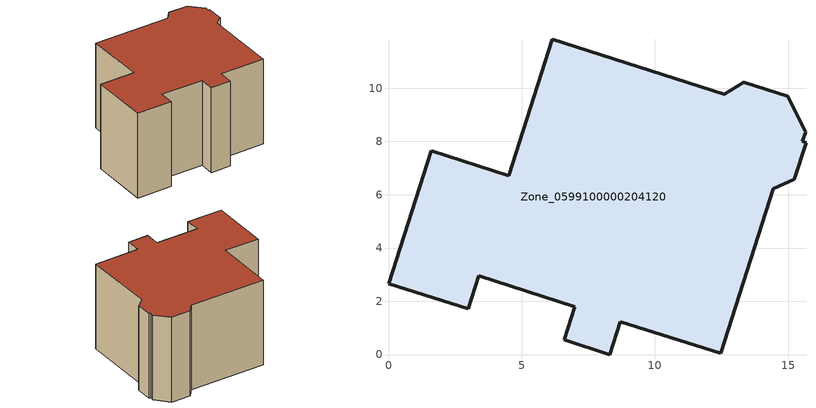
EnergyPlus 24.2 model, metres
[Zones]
Zone_0599100000204120
 floor ground (C_G): 14.99,9.69 15.67,8.35 15.54,8.01 15.68,7.96 15.24,6.58 14.44,6.22 12.48,0.04 8.7,1.24 8.31,0 6.59,0.55 6.99,1.79 3.38,2.95 2.99,1.71 0,2.66 1.6,7.66 4.52,6.72 6.15,11.83 12.61,9.77 13.34,10.22 z0
 wall outside (C_F): 1.6,7.66 0,2.66 2.99,1.71 3.38,2.95 6.99,1.79 6.59,0.55 8.31,0 8.7,1.24 12.48,0.04 14.44,6.22 15.24,6.58 15.68,7.96 15.54,8.01 15.67,8.35 14.99,9.69 13.34,10.22 12.61,9.77 6.15,11.83 4.52,6.72 1.6,7.66 z0:7.81
 roof outside (C_R): 15.67,8.35 14.99,9.69 13.34,10.22 12.61,9.77 6.15,11.83 4.52,6.72 1.6,7.66 0,2.66 2.99,1.71 3.38,2.95 6.99,1.79 6.59,0.55 8.31,0 8.7,1.24 12.48,0.04 14.44,6.22 15.24,6.58 15.68,7.96 15.54,8.01 z7.81
[BUILDING]
Pand.0599100000204120: North Axis=0; Terrain=City; Loads Convergence Tolerance Value=0.04; Temperature Convergence Tolerance Value=0.4; Solar Distribution=FullExterior; Maximum Number of Warmup Days=25; Minimum Number of Warmup Days=1
[Site:Location]
Rotterdam.The.Hague.AP_ZH_NLD Design_Conditions: Latitude=51.96; Longitude=4.45; Time Zone=1; Elevation=-4.5
[SITE:GROUNDTEMPERATURE:BUILDINGSURFACE]
18, 18, 18, 18, 18, 18, 18, 18, 18, 18, 18, 18
[MATERIAL] Thermal Absorptance=0.9; Solar Absorptance=0.7; Visible Absorptance=0.7
Name | Roughness | Thickness | Conductivity | Density | Specific Heat
G.D.1965 | MediumSmooth | 0.15 | 1 | 540 | 1210
F.D.1965 | Rough | 0.3 | 0.857143 | 1920 | 840
R.D.1965 | MediumRough | 0.2 | 0.08 | 1500 | 1000
[CONSTRUCTION]
C_G: G.D.1965
C_F: F.D.1965
C_R: R.D.1965
[ZONE]
Zone_0599100000204120: Type=1; Multiplier=1; Ceiling Height=Autocalculate; Volume=Autocalculate; Floor Area=autocalculate; Part of Total Floor Area=Yes
[ZONEINFILTRATION:DESIGNFLOWRATE]
Infil_Zone_0599100000204120: Zone or ZoneList or Space or SpaceList=Zone_0599100000204120; Schedule=AlwaysOn; Design Flow Rate Calculation Method=Flow/Area; Flow Rate per Floor Area=0.0042; Constant Term Coefficient=1; Temperature Term Coefficient=0; Velocity Term Coefficient=0; Velocity Squared Term Coefficient=0
[HVACTEMPLATE:ZONE:IDEALLOADSAIRSYSTEM]
Zone_0599100000204120: Maximum Heating Supply Air Temperature=50; Minimum Cooling Supply Air Temperature=13; Maximum Heating Supply Air Humidity Ratio=0.0156; Minimum Cooling Supply Air Humidity Ratio=0.0077; Heating Limit=NoLimit; Cooling Limit=NoLimit; Dehumidification Control Type=ConstantSensibleHeatRatio; Cooling Sensible Heat Ratio=0.7; Dehumidification Setpoint=60; Humidification Control Type=None; Humidification Setpoint=30; Outdoor Air Method=None; Outdoor Air Flow Rate per Person=0.00944; Outdoor Air Flow Rate per Zone Floor Area=0; Outdoor Air Flow Rate per Zone=0; Demand Controlled Ventilation Type=None; Outdoor Air Economizer Type=NoEconomizer; Heat Recovery Type=None; Sensible Heat Recovery Effectiveness=0.7; Latent Heat Recovery Effectiveness=0.65
[ZONECONTROL:THERMOSTAT]
ThermostatControl_Zone_0599100000204120: Zone or ZoneList=Zone_0599100000204120; Control Type Schedule=DualSetpointControlType; Control 1=Thermostat_Zone_0599100000204120; Temperature Difference Between Cutout And Setpoint=0
[THERMOSTATSETPOINT:DUALSETPOINT]
Thermostat_Zone_0599100000204120: Heating Setpoint Temperature Schedule=HeatingSetpoint_Zone_0599100000204120; Cooling Setpoint Temperature Schedule=CoolingSetpoint_Zone_0599100000204120
[SCHEDULE:COMPACT]
HeatingSetpoint_Zone_0599100000204120: Through: 12/31, For: AllDays, Until: 24:00, 21
CoolingSetpoint_Zone_0599100000204120: Through: 12/31, For: AllDays, Until: 24:00, 24
DualSetpointControlType: Through: 12/31, For: AllDays, Until: 24:00, 4
AlwaysOn: Through: 12/31, For: AllDays, Until: 24:00, 1
